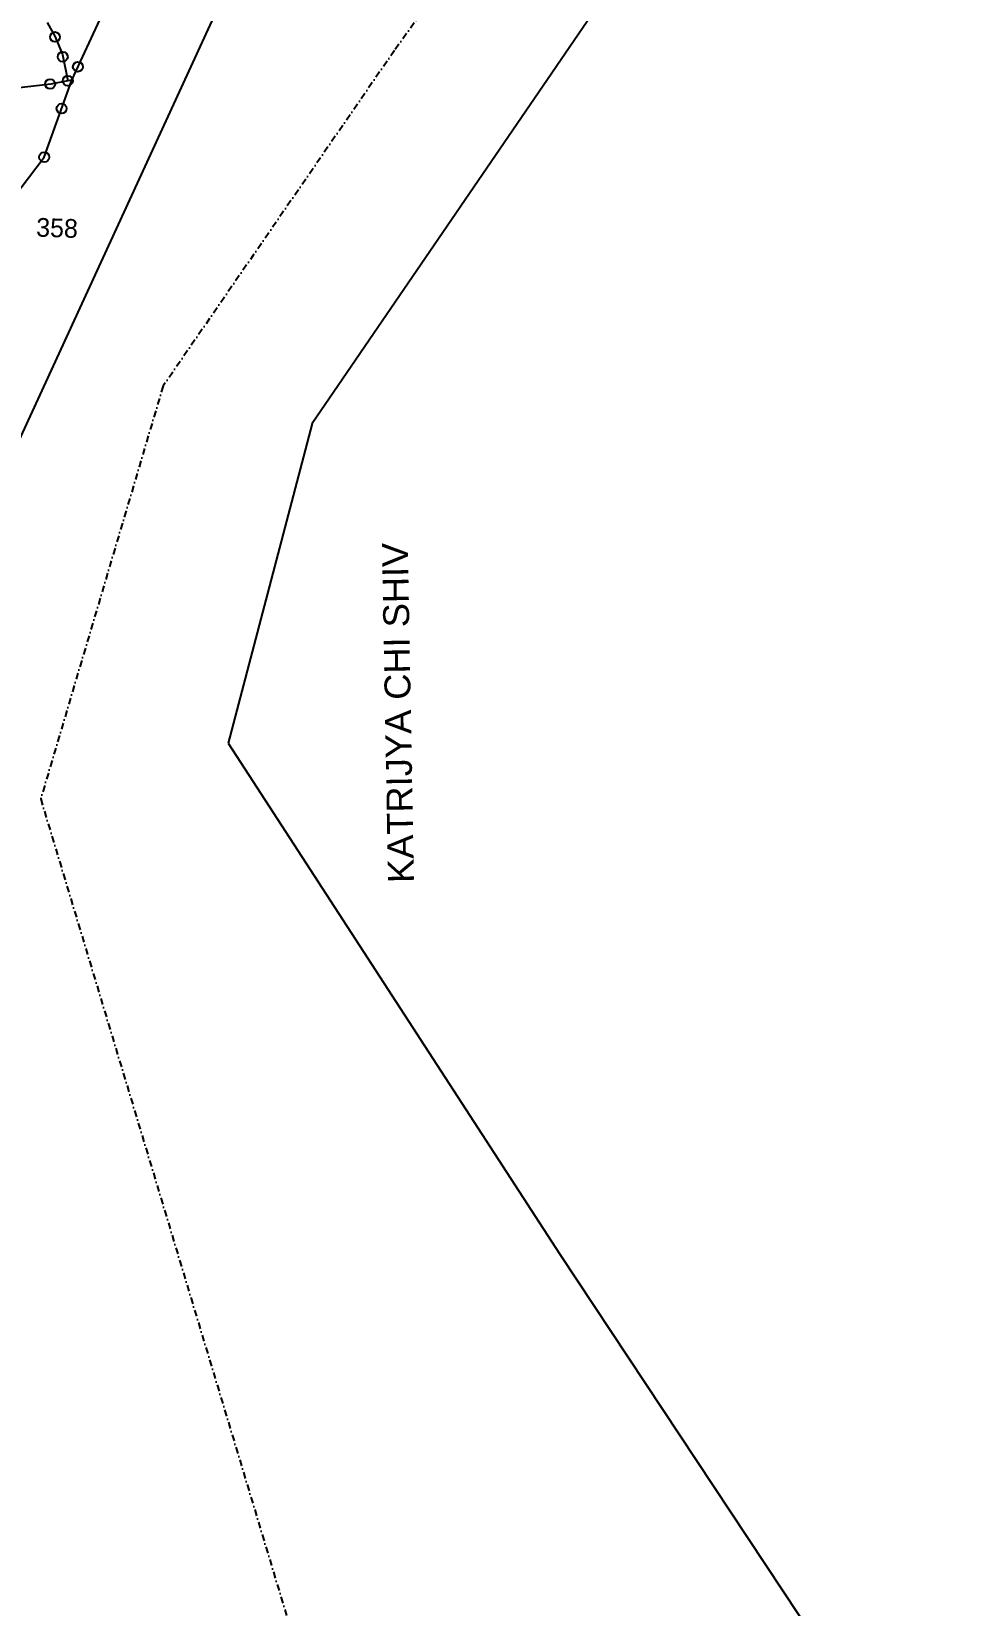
# Model space of a CAD drawing. Header units: metres. Extents: x 287345 to 291891, y 1993918 to 1999987.
# Drawn here: x 290388 to 291114, y 1994760 to 1995981 of the extents above; entities that cross this region are included whole.
import ezdxf
from ezdxf.enums import TextEntityAlignment as Align

# ---------------------------------------------------------------- set-up
doc = ezdxf.new("R2010")
doc.units = ezdxf.units.M
doc.header["$MEASUREMENT"] = 0
doc.linetypes.add('DASHDOT', pattern=[1, 0.5, -0.25, 0, -0.25])
for name, color, linetype in [('POLY_PARCEL', 6, 'Continuous'), ('POLY_WATER', 4, 'Continuous'), ('TEXT_MAPOUT', 7, 'Continuous'), ('TEXT_PARCEL', 7, 'Continuous'), ('V_BOUND_STREAM_LINE', 7, 'DASHDOT')]:
    doc.layers.add(name, color=color, linetype=linetype)
doc.styles.get("Standard").update_dxf_attribs({"font": 'arial.ttf'})
doc.styles.add('TEXT_MAP', font='')
doc.styles.get('TEXT_MAP').set_extended_font_data('Kruti Dev 050')

msp = doc.modelspace()

# ---------------------------------------------------------------- linework, layer by layer
for centre in [(290406.1, 1995976.6), (290412.1, 1995961.2), (290423.9, 1995953.5), (290402.3, 1995940.1), (290416, 1995942.6), (290411.2, 1995921.1), (290397.7, 1995883.4)]:
    msp.add_circle(centre, 3.85)
at = {"layer": 'POLY_PARCEL'}
for p, q in [((290419.1, 1995943.1), (290468.4, 1996049.2)), ((290399.9, 1995987.7), (290406.1, 1995976.6)), ((290406.1, 1995976.6), (290411.8, 1995962.9)), ((290411.8, 1995962.9), (290416, 1995942.6)), ((290402.9, 1995940.1), (290373.8, 1995936.7)), ((290397.7, 1995883.4), (290419.1, 1995943.1)), ((290416, 1995942.6), (290402.9, 1995940.1)), ((290419.1, 1995943.1), (290416, 1995942.6)), ((290373.4, 1995851.2), (290397.7, 1995883.4))]:
    msp.add_line(p, q, dxfattribs=at)
at = {"layer": 'POLY_WATER'}
for p, q in [((291057.2, 1996336.5), (290605.7, 1995676.8)), ((290342.4, 1995585.9), (290562.8, 1996064.4)), ((290605.7, 1995676.8), (290540.4, 1995429)), ((290540.4, 1995429), (290798, 1995032.5)), ((290798, 1995032.5), (291114.3, 1994555.1))]:
    msp.add_line(p, q, dxfattribs=at)
at = {"layer": 'V_BOUND_STREAM_LINE', "ltscale": 10}
for p, q in [((291019.6, 1996455.8), (290669.5, 1995966.1)), ((290669.5, 1995966.1), (290490, 1995705.9)), ((290490, 1995705.9), (290395, 1995385.7)), ((290395, 1995385.7), (290649.7, 1994540.3))]:
    msp.add_line(p, q, dxfattribs=at)

# ---------------------------------------------------------------- texts
at = {"layer": 'TEXT_MAPOUT'}
msp.add_text('KATRIJYA CHI SHIV', height=20.122, rotation=91.0417, dxfattribs=at).set_placement((290684.7, 1995320.6))
at = {"layer": 'TEXT_PARCEL', "style": 'TEXT_MAP'}
msp.add_text('358', height=14.49, rotation=357.9734, dxfattribs=at).set_placement((290407.7, 1995828.5), align=Align.MIDDLE)

doc.saveas('drawing.dxf')
